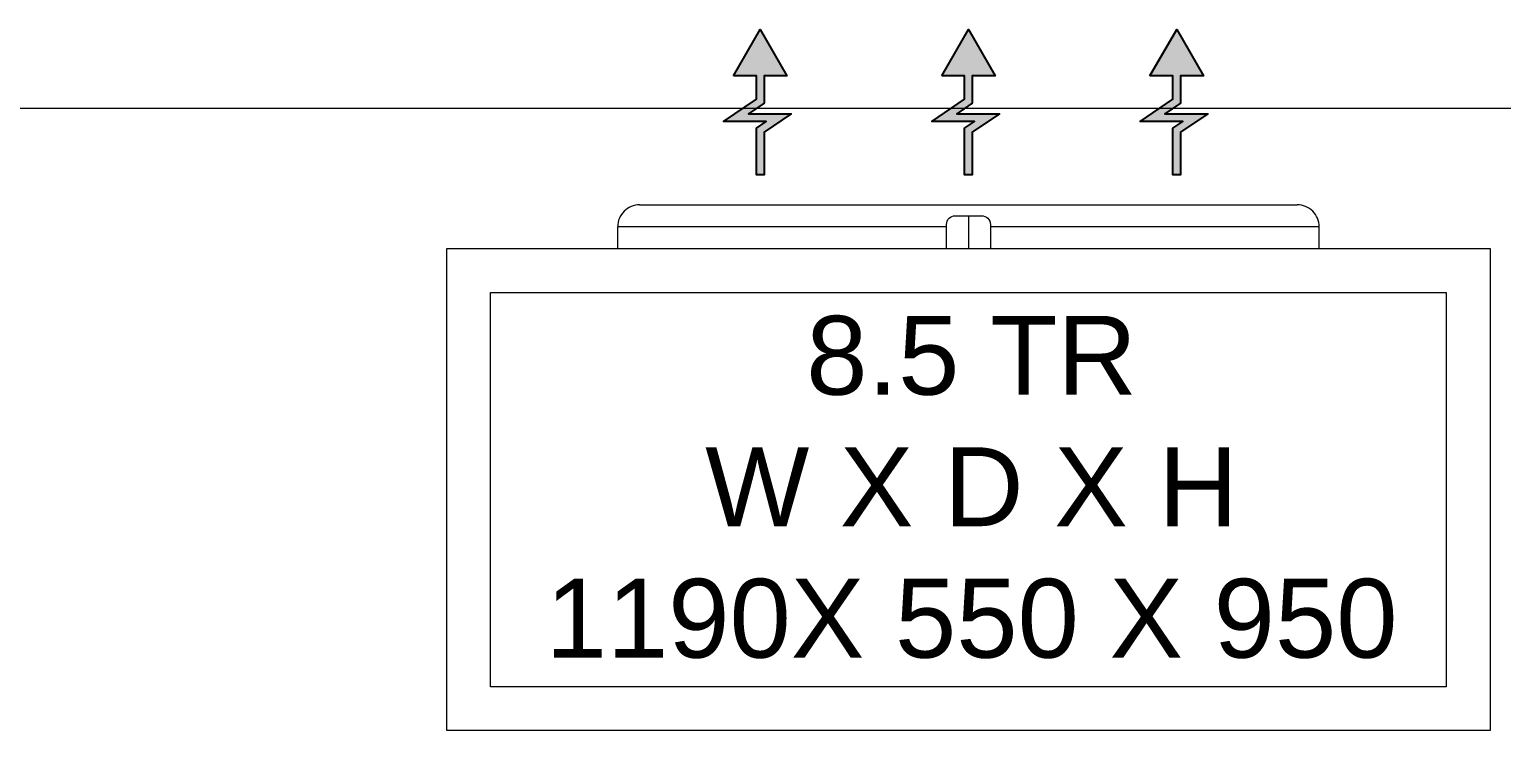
# Model space of a CAD drawing. Extents: x 3505867 to 3988380, y -625948 to -590408.
# Drawn here: x 3911903 to 3912562, y -625417 to -625103 of the extents above; entities that cross this region are included whole.
import ezdxf

# ---------------------------------------------------------------- set-up
doc = ezdxf.new("R2010")
doc.units = 0
doc.header["$LTSCALE"] = 6
doc.header["$MEASUREMENT"] = 0
doc.linetypes.add('ACAD_ISO04W100', pattern=[30, 24, -3, 0, -3])
doc.linetypes.add('CONTINU', pattern=[0])
doc.layers.add('axes', color=40, linetype='ACAD_ISO04W100', lineweight=25)
doc.layers.add('HTL-AC UNIT', color=5, linetype='CONTINUOUS', lineweight=25)
doc.styles.add('ARIAL', font='')
doc.styles.get('ARIAL').set_extended_font_data('Arial')

# ---------------------------------------------------------------- blocks, each defined once
blk = doc.blocks.new('R.A.')
at = {"layer": 'HTL-AC UNIT'}
h = blk.add_hatch(color=95, dxfattribs=at)
h.set_gradient(color1=(76, 153, 76), color2=(69, 140, 69), one_color=1, tint=0.41, name='INVCURVED')
h.paths.add_polyline_path([(-529484.4, 102363.1), (-529397.6, 102363.1), (-529397.6, 102274.1), (-529522.2, 102189), (-529359.9, 102189), (-529397.6, 102163.4), (-529397.6, 101985.7), (-529368.3, 101985.7), (-529368.3, 102147.9), (-529265.1, 102218.3), (-529427.4, 102218.3), (-529368.3, 102258.6), (-529368.3, 102363.1), (-529281.5, 102363.1), (-529382.9, 102538.8)])
at = {"layer": 'HTL-AC UNIT', "color": 244}
blk.add_lwpolyline([(-529484.4, 102363.1), (-529382.9, 102538.8), (-529281.5, 102363.1), (-529368.3, 102363.1), (-529368.3, 102258.6), (-529427.4, 102218.3), (-529265.1, 102218.3), (-529368.3, 102147.9), (-529368.3, 101985.7), (-529397.6, 101985.7), (-529397.6, 102163.4), (-529359.9, 102189), (-529522.2, 102189), (-529397.6, 102274.1), (-529397.6, 102363.1)], close=True, dxfattribs=at)
blk = doc.blocks.new('ODU_8.5TR')
at = {"layer": 'HTL-AC UNIT', "color": 232, "lineweight": 0}
blk.add_line((3569880.5, -608043), (3569880.5, -608080.5), dxfattribs=at)
for points in [[(3569505.5, -608030.5, 0.414214), (3569480.5, -608055.5)], [(3570280.5, -608055.5, 0.414214), (3570255.5, -608030.5)], [(3569855.5, -608080.5), (3569855.5, -608053, -0.414214), (3569865.5, -608043), (3569895.5, -608043, -0.414214), (3569905.5, -608053), (3569905.5, -608080.5)]]:
    blk.add_lwpolyline(points, format="xyb", dxfattribs=at)
for points in [[(3569505.5, -608030.5), (3570255.5, -608030.5)], [(3569855.5, -608055.5), (3569480.5, -608055.5)], [(3569480.5, -608080.5), (3569480.5, -608055.5)], [(3570280.5, -608055.5), (3569905.5, -608055.5)], [(3570280.5, -608080.5), (3570280.5, -608055.5)]]:
    blk.add_lwpolyline(points, dxfattribs=at)
for points in [[(3569285.5, -608080.5), (3570475.5, -608080.5), (3570475.5, -608630.5), (3569285.5, -608630.5)], [(3569335.5, -608130.5), (3570425.5, -608130.5), (3570425.5, -608580.5), (3569335.5, -608580.5)]]:
    blk.add_lwpolyline(points, close=True, dxfattribs=at)
at = {"layer": 'HTL-AC UNIT', "xscale": 0.3, "yscale": 0.3, "zscale": 0.3}
for p in [(3728457.9, -638592.1), (3728695.4, -638592.1), (3728932.9, -638592.1)]:
    blk.add_blockref('R.A.', p, dxfattribs=at)
at = {"layer": 'HTL-AC UNIT', "insert": (3569884.1, -608352.9), "char_height": 90, "width": 1229.522, "attachment_point": 5, "style": 'ARIAL'}
blk.add_mtext('\\pxqc;{\\C7;8.5 TR\\PW X D X H\\P1190X 550 X 950}', dxfattribs=at)

msp = doc.modelspace()

# ---------------------------------------------------------------- linework, layer by layer
at = {"layer": 'axes', "color": 7, "linetype": 'CONTINU', "lineweight": 0}
msp.add_line((3911202.05, -625138.2), (3916161.67, -625138.2), dxfattribs=at)

# ---------------------------------------------------------------- block references
at = {"layer": 'HTL-AC UNIT', "linetype": 'ByBlock', "xscale": 0.3923880951447943, "yscale": 0.3923880951447943, "zscale": 0.3923880951447943}
msp.add_blockref('ODU_8.5TR', (2511544.45, -386597.49), dxfattribs=at)

doc.saveas('drawing.dxf')
